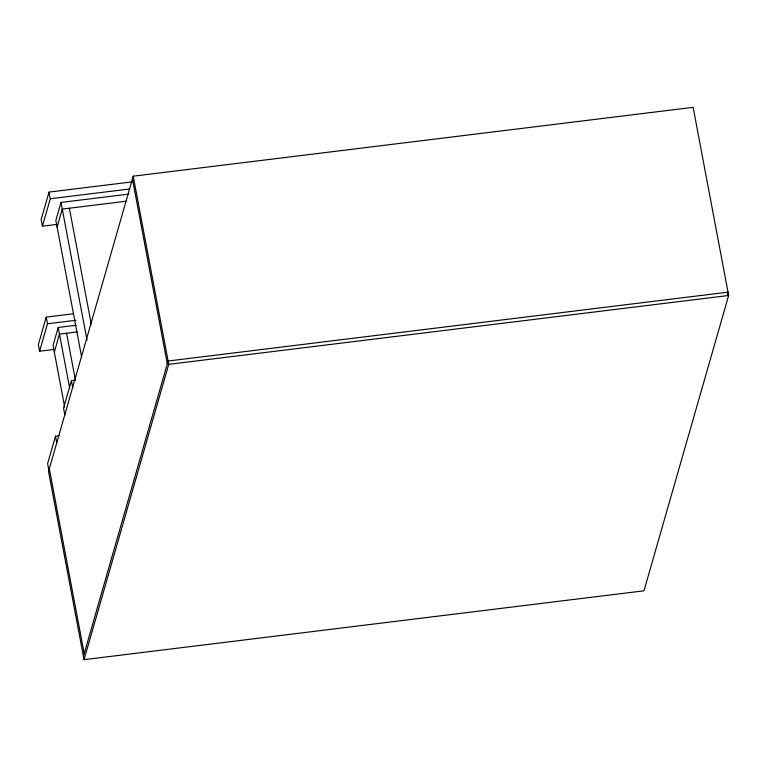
<?xml version="1.0" encoding="UTF-8"?>
<svg xmlns="http://www.w3.org/2000/svg" width="767" height="767" viewBox="0 0 767 767"><rect width="100%" height="100%" fill="white"/><g stroke="black" fill="none" stroke-linecap="round" stroke-linejoin="round"><path stroke-width="1.15" d="M132.029 181.884L49.03 192.095L41.15 219.554L42.406 226.207L56.643 224.453M42.406 226.207L50.286 198.749L49.03 192.095M128.712 194.109L61.015 202.43L55.857 220.426L81.628 356.971M57.113 227.08L62.271 209.084L126.402 201.194M73.498 313.761L46.221 317.116L38.35 344.575L39.606 351.228L53.834 349.474M39.606 351.228L47.477 323.77L46.221 317.116M76.029 325.256L58.215 327.451L53.057 345.447L64.687 407.104M54.313 352.101L59.471 334.105L77.285 331.91M59.059 435.742L55.502 436.183L47.621 463.642L48.877 470.296M74.974 380.221L71.417 380.653L63.546 408.111L64.802 414.765M133.209 176.189L48.532 471.513L84.044 659.668L643.973 590.811L728.65 295.487L693.138 107.332L133.209 176.189L168.73 364.344L84.044 659.668M83.421 656.341L168.098 361.017L728.017 292.16L727.365 294.461M50.286 198.749L129.728 188.979M47.477 323.77L75.933 320.27M168.73 364.344L728.65 295.487M132.423 178.941L167.311 363.769M69.375 208.212L91.244 324.058M61.015 202.43L87.016 340.145M66.566 333.233L75.406 380.039M71.417 380.653L72.673 387.306M58.215 327.451L69.634 387.929M55.502 436.183L56.758 442.837M49.318 468.762L84.207 653.589"/></g></svg>
